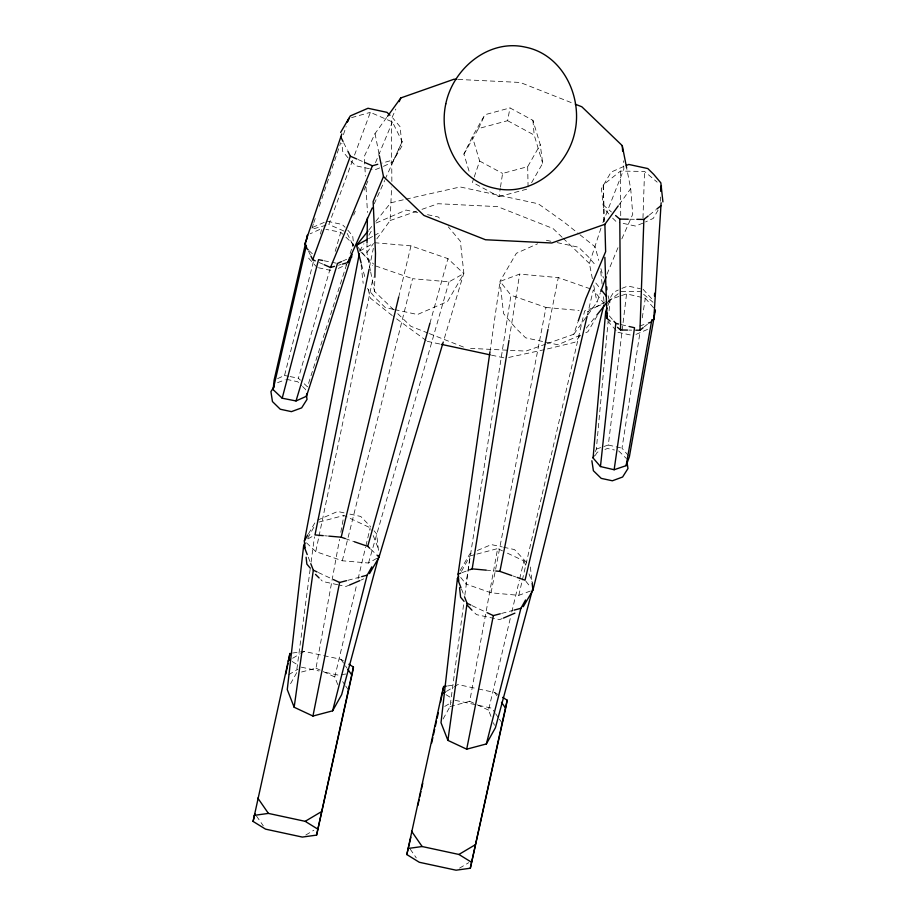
<?xml version="1.0" encoding="UTF-8"?>
<svg xmlns="http://www.w3.org/2000/svg" width="916" height="916" viewBox="0 0 916 916"><rect width="100%" height="100%" fill="white"/><g stroke="black" fill="none" stroke-linecap="round" stroke-linejoin="round"><path stroke-width="0.69" stroke-dasharray="4.58 3.44" d="M370.419 270.586L366.892 252.621L367.007 244.309M603.587 221.855L603.255 184.917L620.464 171.086L644.543 171.429L657.161 182.147M393.697 309.791L374.495 291.322L374.827 278.659M642.975 218.088L644.543 171.429M376.842 238.87L390.113 220.55L391.613 187.013M391.865 181.414L391.384 119L395.827 109.084M660.402 201.28L660.665 197.043M595.411 451.622L596.35 449.069L608.041 322.226M609.094 310.822L610.148 299.429L620.247 296.005M352.912 246.633L353.175 244.057L343.844 235.229M596.35 449.069L608.327 445.004L621.964 332.004M622.136 330.596L626.567 293.864L641.292 297.288M310.158 569.237L296.315 673.409L289.364 685.855M311.096 562.195L314.463 536.856M443.104 718.98L450.054 706.534L463.897 602.362M464.836 595.32L470.08 555.909L475.587 554.443M489.923 352.087L500.056 281.384L519.658 274.102L558.279 277.605L590.602 288.918M473.778 178.322L472.416 182.307L499.014 196.688L500.273 188.49M500.48 187.116L502.586 173.445L527.685 166.655L540.245 144.648L532.917 120.328L509.983 107.928L484.896 114.729L472.335 136.724L463.908 154.094L469.988 174.246M530.318 591.06L518.8 595.343L491.079 592.812L465.935 584.019L510.956 295.204L500.056 281.384M628.456 455.687L621.998 448.187L640.078 331.867M642.265 317.852L645.311 298.227L642.631 297.597M509.204 338.977L519.658 274.102M301.559 672.012L315.997 668.176L339.538 539.284M340.821 532.276L343.889 515.468L370.19 527.776L371.198 530.387M450.054 706.534L469.736 701.301L497.628 548.592L505.14 552.108M463.908 154.094L478.484 128.572L507.601 120.683L509.983 107.928M491.079 592.812L545.982 307.455L510.956 295.204M548.272 327.974L558.279 277.605M369.354 267.873L373.339 248.305M376.705 558.394L368.518 563.031L342.309 560.764L315.768 551.592L318.699 537.589M318.997 536.192L373.224 277.124M518.8 595.343L522.028 581.397M522.349 580L584.603 310.959L604.205 303.677L593.305 289.857L587.419 314.864M337.729 684.55L334.775 676.981L356.748 584.419M358.053 578.901L365.599 547.127M365.931 545.741L370.19 527.776M490.976 716.415L488.514 710.106L510.487 617.544M511.792 612.025L519.338 580.252M519.658 578.866L523.929 560.913L506.388 552.692M398.689 297.196L410.986 245.866L447.947 258.644L463.702 273.552L443.665 340.66M342.309 560.764L412.532 278.693L449.035 281.853L463.702 273.552M277.582 378.629L284.555 375.48L313.375 261.793M320.405 234.072L321.814 228.519L310.089 233.809M429.902 323.348L447.947 258.644M368.518 563.031L449.035 281.853M300.391 380.14L298.376 378.228L330.046 269.109M335.199 251.373L340.741 232.275L325.867 229.332M346.649 264.449L307.444 386.815L301.398 381.09M350.13 253.572L353.175 244.057M592.377 278.693L589.4 263.487L601.904 225.267M313.387 223.928L311.566 229.344L326.176 225.221M313.845 222.577L315.207 218.523M319.306 206.34L340.695 142.747M343.431 134.629L346.156 126.511M547.196 343.615L573.771 334.26L577.79 322.398M474.225 176.994L479.663 161.056L472.335 136.724M587.866 314.795L596.992 302.2L600.335 292.845M607.022 274.159L618.392 246.667M607.915 305.543L610.148 299.429M352.557 160.403L328.833 224.477L346.58 232.206M354.538 155.067L370.35 112.347L392.426 121.954L402.17 141.591L385.121 179.273M602.854 222.645L623.876 169.094L623.304 160.815M353.679 215.145L355.305 211.207M364.041 190.207L365.679 186.269M366.228 184.952L367.866 181.013M375.503 162.647L392.426 121.954M621.838 238.881L632.738 214.264L630.7 188.65L626.624 167.846M374.209 203.879L384.697 180.521M402.17 141.591L393.88 159.75L381.8 163.151M478.484 128.572L484.896 114.729M386.689 117.477L375.033 133.564L364.282 156.418L365.392 176.032M307.673 538.287L315.001 525.166M461.412 571.412L470.08 555.909M531.589 182.731L542.696 163.277L540.245 144.648M359.622 251.053L363.892 243.748M368.873 235.229L372.434 229.149M308.474 533.822L316.077 520.815M658.089 210.142L653.268 218.397L645.528 221.947M597.152 315.928L587.889 331.752L585.393 332.897M606.529 304.272L613.583 292.193L618.323 290.029M460.13 570.496L469.816 553.94L472.324 552.795M595.24 455.447L597.255 452.252L599.808 451.313M366.892 252.621L373.522 243.45M619.044 204.749L630.7 188.65M573.771 334.26L587.042 315.94M368.782 230.088L372.297 225.725M375.812 221.363L390.754 202.837L404.551 199.493M580.149 335.748L574.87 342.286L545.902 349.305M586.297 328.123L595.961 316.135M649.261 215.111L655.719 209.924M608.35 301.627L620.075 292.215M644.223 326.829L647.417 324.264M292.662 658.26L299.566 654.15M300.723 653.463L304.181 651.413L340.935 659.337L345.481 662.142M288.677 674.691L297.883 669.218M446.401 691.385L453.305 687.275M454.462 686.588L457.92 684.538L476.973 688.649M444.718 706.442L451.622 702.343M305.795 835.026L313.856 830.228M459.534 868.15L468.74 862.677M359.816 251.018L373.259 243.404M307.971 538.906L313.822 535.585M368.564 238.687L373.407 236.019M374.61 235.355L378.239 233.351M587.396 311.761L606.736 301.112M383.46 166.346L392.472 162.201L402.135 145.701L400.04 126.66L392.93 118.175M312.688 227.363L326.943 221.191L342.229 224.489L345.08 227.294M375.995 223.057L406.028 210.05L418.108 212.649M338.325 268.388L346.626 264.587M580.4 335.187L557.855 344.771L525.635 337.821L515.594 327.962L503.537 313.581L499.987 281.292L516.361 253.297L537.612 243.782M647.52 329.416L633.265 335.588M317.337 520.242L337.638 511.471L344.439 512.937M361.156 580.023L363.663 578.866M477.35 550.482L491.377 544.596L502.266 546.944M342.721 261.071L346.626 259.308M379.705 167.914L374.77 169.872L370.694 169.002M623.853 166.414L611.075 172.128L601.423 188.639L603.518 207.68L608.842 214.035M642.952 223.126L635.555 226.069L619.262 222.554M621.872 288.391L627.826 286.032L640.341 288.723M349.729 584.946L345.87 586.48L339.069 585.015M502.186 618.586L499.609 619.605L476.469 614.625L472.862 611.087M461.939 572.672L468.339 570.302M277.582 382.636L285.242 379.808M604.915 449.435L607.468 448.496L614.441 449.996M390.113 220.55L416.688 211.195M422.001 209.329L437.951 203.718L497.571 206.627L553.001 228.508L562.103 237.255M545.867 344.084L525.933 351.103L470.572 348.389M621.517 295.57L626.567 293.864M639.586 326.039L647.165 323.474M351.572 117.637L370.35 112.347M338.451 265.228L341.107 264.472M499.014 196.688L528.12 188.811L527.685 166.655M319.089 522.051L343.889 515.468M347.885 580.297L360.286 577M476.961 554.077L497.628 548.592M501.625 613.422L512.639 610.491M405.937 199.161L460.198 186.967L538.276 203.787L563.603 221.764L578.843 233.889M544.516 349.637L505.437 358.156M292.525 653.028L304.181 651.413M345.87 674.016L338.107 675.081L324.493 672.149M447.558 685.97L454.027 685.076M629.716 219.233L635.383 219.313M621.14 291.368L640.502 291.632M628.903 330.092L631.662 330.138M458.218 79.44L520.231 82.463L573.966 103.668M374.484 242.706L410.986 245.866M324.642 535.757L327.401 535.997M545.982 307.455L579.084 310.455M486.041 570.13L494.365 570.886M323.989 260.739L330.745 262.079M332.096 262.354L336.149 263.155M284.555 375.48L288.7 376.304M290.086 376.579L298.376 378.228M369.331 168.704L355.763 165.785L350.828 160.941M427.509 214.676L438.249 216.989L441.26 219.954M546.394 240.29L551.764 241.446M557.134 242.603L578.626 247.24L588.667 257.098L596.419 266.338M318.482 267.758L332.371 270.758M617.979 332.29L631.88 335.29M393.319 309.31L385.27 307.581L375.216 297.723L367.465 288.471M394.67 309.608L417.49 314.52L447.523 301.513L463.897 273.518L460.359 241.24L448.29 226.847M427.36 341.336L441.306 344.336M491.491 355.156L504.04 357.858M286.525 379.339L297.677 381.743L301.593 385.567M349.889 514.116L360.778 516.464L370.579 526.631M503.628 547.241L514.517 549.589L526.918 562.859M337.706 584.717L322.73 581.5L320.932 579.725M478.335 688.947L494.674 692.462L499.22 695.267M301.341 667.169L319.043 670.981M455.08 700.293L491.846 708.205L494.88 712.591M621.151 324.63L629.178 326.497M608.327 445.004L621.998 448.187M375.571 265.926L412.532 278.693M345.183 538.574L354.469 541.78M513.143 576.015L515.788 576.943M428.035 333.08L410.883 326.314L397.739 313.673M429.364 333.596L466.313 348.183M358.133 159.579L364.625 162.407M319.077 262.503L322.879 264.151M472.072 605.648L485.846 612.094M318.333 572.523L332.107 578.969M469.736 701.301L475.999 704.244M477.247 704.828L488.514 710.106M315.997 668.176L334.775 676.981M507.601 120.683L534.188 135.064L542.696 163.277M479.663 161.056L502.586 173.445M445.989 694.672L452.813 698.885M292.25 661.547L297.929 665.062M426.203 340.523L393.319 316.432M579.931 234.759L595.171 246.873L598.755 260.442M392.231 315.562L370.465 298.238L367.591 287.395M602.98 204.806L611.396 211.951M643.627 294.288L652.993 302.246M340.741 232.275L342.813 234.244M360.801 251.946L373.602 264.06M309.242 250.835L312.356 253.778M370.82 549.279L375.961 554.146M306.517 542.833L315.768 551.592M563.111 238.217L589.4 263.487M618.621 450.901L626.452 458.55M302.566 386.529L305.509 389.392L305.887 391.888M612.598 218.1L616.548 221.97M643.112 289.319L653.6 300.826M616.079 330.424L607.503 320.795M317.085 267.461L306.608 255.965M645.311 298.227L654.493 308.887M609.358 315.917L613.033 320.188M348.057 157.85L342.721 151.484L341.828 143.331M347.805 230.145L352.706 235.984L353.782 245.728M374.049 530.765L376.648 533.868L378.583 551.592M595.835 283.021L600.266 288.609M357.366 246.461L372.457 265.457M525.921 581.294L530.272 586.801M460.714 577.412L465.935 584.019M494.674 692.462L496.953 695.748M495.636 713.69L498.67 718.075M499.426 719.163L501.705 722.461M340.935 659.337L344.737 664.81M345.492 665.909L347.004 668.107M342.653 681.664L344.931 684.95M345.687 686.038L348.721 690.424M410.219 849.132L416.276 857.891M256.48 816.007L263.304 825.866M343.649 142.69L347.301 150.052M347.187 233.42L353.21 245.568M308.52 251.236L310.329 254.877M523.929 560.913L526.46 567.416M529.001 573.92L532.551 583.034M461.469 588.977L464.011 595.492M493.438 722.724L494.422 725.243M373.236 535.597L378.812 549.909M308.245 557.157L310.272 562.367M600.907 268.583L603.415 278.075M608.075 295.708L609.151 299.784M361.499 264.335L365.083 277.892M593.74 285.609L596.992 302.2M375.033 133.564L379.121 154.38M370.694 271.972L374.495 291.322M600.724 271.479L602.11 284.109M603.495 296.75L604.262 303.769M530.375 566.993L532.173 583.355M361.156 265.09L363.16 283.33M532.917 120.328L534.188 135.064M366.034 187.253L367.476 212.478M603.255 184.917L604.514 221.741M620.464 171.086L620.727 217.79"/><path stroke-width="1.37" d="M367.03 242.923L367.396 218.008M610.193 321.138L607.068 318.482L607.102 315.814M651.688 320.84L653.818 319.123L653.852 316.467M653.818 319.123L661.134 202.768M661.295 191.41L661.363 185.719L661.02 191.375M374.862 277.262L375.491 253.331L373.144 201.577L383.472 176.582L379.396 155.766M635.818 330.195L639.963 330.252L643.879 219.428L648.185 215.981M654.471 296.063L654.654 293.235M654.516 312.402L655.409 309.952L629.372 456.752L626.12 465.671L614.144 469.736L600.461 466.553L593.087 457.989L605.682 311.658L607.022 307.982M352.099 254.373L306.471 396.239L296.017 400.956L282.197 398.208L273.128 389.621L274.102 380.197L305.566 243.29M273.128 389.621L306.402 245.305M307.078 238.858L307.478 234.988L306.207 240.519M306.471 396.239L306.745 393.548M600.461 466.553L615.792 323.382L613.949 321.253M305.005 543.062L303.677 545.444L287.269 689.588L294.162 707.255L312.951 716.049L332.623 710.827L341.668 694.637L379.087 555.268M458.744 576.187L457.416 578.568L441.008 722.713L447.901 740.38L466.691 749.185L486.362 743.952L495.407 727.773L533.204 587.019M294.162 707.255L313.318 570.176L310.787 563.661M447.901 740.38L467.057 603.3L464.515 596.797M489.923 352.087L458.103 574.103L460.668 573.153M614.144 469.736L634.536 327.745L629.178 326.497M469.622 569.821L472.175 568.87L508.975 340.386M626.12 465.671L651.837 319.741M348.893 664.249L353.439 667.066L352.351 673.123L316.581 835.106L302.337 837.075L265.571 829.152L253.079 821.423L289.937 653.383L288.849 659.44M316.581 835.106L353.439 667.066M502.632 697.374L507.178 700.19L506.09 706.247L470.32 868.231L456.076 870.2L419.31 862.277L406.819 854.548L441.798 694.122L443.676 686.508L446.264 686.153M443.676 686.508L440.63 701.885M470.32 868.231L507.178 700.19M304.455 540.887L359.278 253.824M511.815 575.557L499.907 571.389L547.997 329.371M312.951 716.049L339.618 582.484L346.511 580.664M466.691 749.185L493.358 615.609L500.25 613.789M369.079 269.281L314.99 534.921L323.268 535.642M285.781 674.084L288.013 663.436M410.837 837.247L406.819 854.548M417.868 805.404L419.093 799.863M419.7 797.092L420.925 791.561M421.532 788.79L422.757 783.249M431.619 743.094L432.844 737.563M433.463 734.792L434.676 729.25M435.295 726.48L436.52 720.949M437.127 718.178L438.352 712.637M587.099 316.249L525.051 580.183L517.116 577.412M328.787 536.123L341.199 537.188L398.689 297.196M253.079 821.423L254.957 813.809M523.242 606.724L532.929 590.167L603.862 305.062M332.623 710.827L367.167 575.168L371.839 566.821M486.362 743.952L520.906 608.304L525.578 599.946M282.197 398.208L318.573 259.663L322.627 260.476M369.789 548.306L367.728 546.36L429.902 323.348M443.252 342.034L379.052 557.065L376.991 555.119M296.017 400.956L337.5 263.43L341.416 261.667M306.711 247.595L304.902 243.954L341.794 133.965M347.977 121.107L348.893 118.393L347.118 122.286M578.236 321.081L585.851 298.662L605.636 251.671L604.892 224.283L618.22 205.894M600.816 291.517L606.071 276.827M315.276 260.842L312.734 259.743L350.347 156.189L347.908 151.277M593.087 457.989L594.015 455.447M324.15 264.713L330.481 267.472L372.411 165.796L377.781 164.285M399.17 101.653L400.842 97.932L453.993 79.234L456.809 79.371M342.435 264.106L347.748 262.606L372.274 207.921M304.902 243.954L306.013 241.515M347.748 262.606L348.859 260.167M340.637 132.442L350.29 115.943L368.003 108.271L387.01 112.359L389.976 115.267M307.776 535.001L304.318 540.909L305.074 547.734M369.503 573.599L379.19 557.043M274.296 386.289L270.93 391.601L272.453 401.574L280.285 409.234L291.437 411.639L301.65 407.872L307.032 399.376L306.459 395.632M387.525 116.321L400.842 97.932M361.144 262.972L356.484 245.339L367.911 231.175M596.843 315.035L606.507 303.047M656.795 209.066L661.089 205.608M639.963 330.252L643.158 327.676M288.059 660.997L290.361 659.623M441.798 694.122L445.245 692.072M254.167 815.366L268.411 813.408L305.177 821.331L321.298 811.748M407.906 848.491L422.15 846.533L458.916 854.456L475.038 844.873M356.484 245.339L367.362 239.351M359.896 580.595L349.729 584.946M514.895 613.148L503.468 618.071M349.236 258.129L351.836 256.961M626.326 165.441L628.788 164.456L647.795 168.555L653.715 174.361L660.837 182.845L662.921 201.886M604.892 224.283L551.753 242.992L485.503 239.752L423.913 215.443L383.472 176.582M648.425 323.039L650.955 322.18M330.481 267.472L334.466 266.35M361.66 576.633L367.167 575.168M514.025 610.125L520.906 608.304M615.598 215.523L619.8 219.096L628.296 219.222M636.792 219.336L643.879 219.428M617.476 327.321L620.601 329.978L627.517 330.081M472.175 568.87L486.041 570.13M495.751 571.011L499.907 571.389M441.306 344.336L490.094 354.858M615.792 323.382L618.472 324.012M341.199 537.188L345.183 538.574M354.469 541.78L367.728 546.36M575.271 104.195L581.82 106.771L622.262 145.644L626.624 167.846M350.347 156.189L356.839 159.018M364.625 162.407L372.411 165.796M467.057 603.3L470.813 605.064M487.094 612.678L493.358 615.609M313.318 570.176L317.073 571.939M333.355 579.553L339.618 582.484M458.916 854.456L471.408 862.174M305.177 821.331L317.669 829.049M306.139 247.893L308.211 249.85M471.969 610.193L467.526 605.476M315.516 574.412L319.123 577.962M605.682 311.658L607.526 313.787M464.069 601.343L460.599 597.221L459.557 587.671M310.329 568.218L306.86 564.096L306.116 557.271M601.159 289.719L606.484 296.429M501.499 702.32L505.3 707.805M347.771 669.195L351.561 674.68M411.536 831.19L422.15 846.533M257.797 798.065L268.411 813.408M340.603 136.553L343.042 141.465M310.925 256.102L312.734 259.743M457.416 578.568L460.966 587.683M303.677 545.444L307.226 554.558M627.025 462.294L627.975 468.534L622.594 477.018L612.38 480.785L601.228 478.381L593.396 470.732L591.873 460.748M532.173 583.355L532.929 590.167M458.057 574.034L458.813 580.859M622.262 145.644L622.64 151.163M604.869 257.373L607.068 318.482M606.747 286.903L606.85 289.731M619.8 219.096L620.601 329.978M445.794 103.852C438.088 139.049 458.172 181.105 495.384 188.398C532.162 196.814 567.725 166.884 574.927 131.675C582.633 96.478 562.561 54.433 525.349 47.14C488.56 38.724 452.996 68.643 445.794 103.852"/></g></svg>
